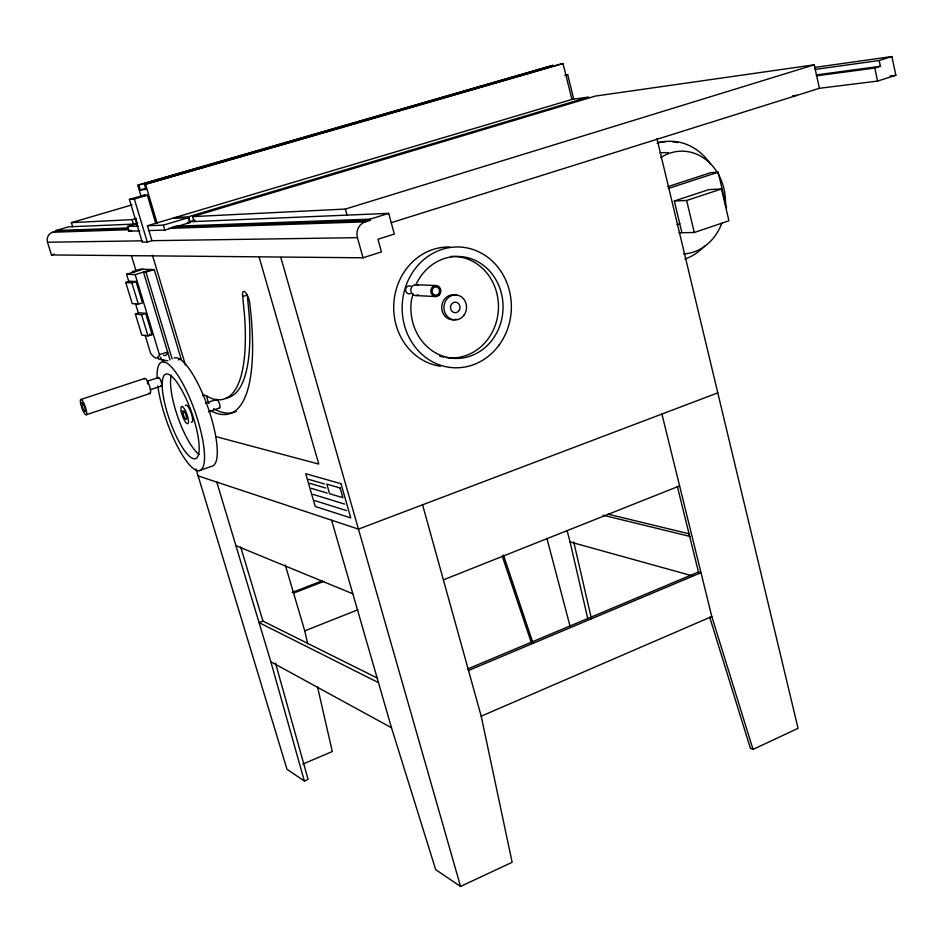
<?xml version="1.0" encoding="UTF-8"?>
<svg xmlns="http://www.w3.org/2000/svg" width="943" height="943" viewBox="0 0 943 943"><rect width="100%" height="100%" fill="white"/><g stroke="black" fill="none" stroke-linecap="round" stroke-linejoin="round"><path stroke-width="1.41" d="M413.128 293.697L411.384 300.381A51.016 46.089 -87 0 0 469.095 356.501A51.016 46.089 -87 0 0 492.765 274.873A51.016 46.089 -87 0 0 415.934 284.692M331.594 520.206L391.498 727.76L435.701 869.67L460.549 886.444L512.132 862.279L481.201 716.197L422.57 504.811M709.678 617.158L750.428 748.365L753.021 749.414L798.061 728.314L656.988 138.715M481.201 716.197L711.8 616.545L661.915 414.06M196.003 468.883L286.978 769.276L304.353 781.004L308.102 779.389L275.497 663.082M302.809 764.089L332.29 751.536L317.532 686.893M467.716 668.952L698.457 572.012L701.003 572.707L468.518 670.485M307.701 643.81L304.754 630.879L357.951 609.756M443.387 579.862L679.608 485.893M377.601 678.206L262.956 621.119L259.077 622.628L378.485 682.649M292.153 592.487L322.317 580.794M293.591 593.123L323.803 581.407M717.8 392.866L358.446 529.129L198.124 475.897M199.456 470.628L211.986 466.184A57.299 15.253 70.6 0 0 207.896 407.176A57.299 15.253 70.6 0 0 174.101 358.081M208.486 411.796L219.601 408.001M678.984 232.744L694.272 232.508L728.915 220.78L721.489 188.965L708.888 189.602L674.328 201L681.895 232.697M205.48 403.215L216.607 399.431M676.98 224.587L679.738 223.668M150.373 389.683L161.548 385.958M86.367 414.72L150.22 393.396M147.179 381.255L158.365 377.554M80.638 399.573L144.55 378.461M674.328 201L686.657 200.47L721.489 188.965M178.404 359.849L181.127 358.953L154.251 269.592L140.472 269.168L132.315 271.667L134.802 271.761M667.939 186.62L710.704 172.687L718.189 172.192L726.534 207.967M668.304 188.482L718.189 172.192M145.128 335.248L150.609 353.26A29.374 7.568 71.3 0 0 159.438 354.698L167.63 352.034A29.316 7.674 71.3 0 1 163.575 355.252M148.004 335.908L152.118 334.588L145.694 313.394L139.47 312.77L135.379 314.066L141.768 335.06L148.004 335.908L141.556 314.703L135.379 314.066M202.769 395.765A7.721 2.11 70.7 0 1 204.419 395.117L211.727 398.524A211.951 59.008 72.4 0 0 244.591 316.153L242.728 296.538L247.302 295.076L249.129 314.679A211.751 59.385 72.4 0 1 226.202 398.111M128.071 228.725L56.108 231.235L52.714 232.237A8.122 7.909 57.3 0 0 47.515 242.233L51.476 254.94L363.008 257.793L381.432 251.899L377.966 239.251L394.327 234.076L388.693 213.366L189.449 221.758L188.011 216.866L176.565 217.432M391.286 222.678L819.42 88.3L877.579 81.074L895.85 75.287L891.901 56.556L814.634 67.436M141.556 314.703L145.694 313.394M138.362 304.165L142.499 302.856L136.028 281.509L129.886 281.203L125.761 282.476L132.209 303.622L138.362 304.165L131.867 282.806L125.761 282.476M816.673 75.817L874.798 68.026L880.408 66.269L879.182 60.517L891.901 56.556M175.115 226.226L370.069 219.165L388.693 213.366M168.667 228.371L365.342 221.829L370.375 220.261L370.069 219.165M131.867 282.806L136.028 281.509M129.12 282.594L126.598 274.283L142.982 269.25M194.069 221.558L192.62 216.631L345.409 209.063L814.257 64.808L819.42 88.3M126.598 274.283L135.167 274.625L151.764 269.509M170.011 359.896L143.477 272.067L145.941 272.15L154.251 269.592M145.128 194.836L129.391 199.433L142.263 242.151L147.285 242.092L151.917 240.689L357.444 237.66A12.778 11.74 86.6 0 1 365.342 221.829M189.449 221.758L195.095 220.061M148.888 230.575L164.86 230.08L190.203 222.477L188.753 217.55L173.724 218.281M137.265 223.609L127.458 226.532L128.861 231.2L131.655 230.363M151.917 240.689L147.438 225.754L571.929 99.428L588.691 97.035L188.011 216.866M51.476 254.94L54.246 254.115M147.438 225.754L163.387 225.141L188.753 217.55M192.62 216.631L595.422 96.068L814.257 64.808M72.623 226.674L71.385 222.642L132.091 219.636L136.334 218.375M137.678 222.854L133.446 224.116L132.091 219.636M565.116 75.393L567.686 74.65L573.698 98.921M71.385 222.642L132.055 204.867M56.108 231.235L55.896 230.552L68.485 226.85L136.028 224.01M129.391 199.433L134.342 199.02L147.344 195.225L155.736 223.279M137.749 185.252L552.846 65.373L137.749 185.252L140.908 195.779L147.344 195.225M138.869 185.134L140.307 189.944L146 189.402L144.538 184.545L561.474 63.829L563.042 63.546L571.929 99.428M144.538 184.545L563.042 63.546M140.307 189.944L145.953 188.305M565.128 75.075L567.686 74.65M815.094 69.44L879.182 60.517M816.284 74.921L880.408 66.269M890.015 76.029L895.85 75.287M792.662 95.856L797.012 95.326M187.468 222.583L190.203 222.477M127.458 226.532L138.326 226.108M55.896 230.552L128.366 227.923M172.121 227.18L370.375 220.261M52.714 232.237L129.038 229.691M128.861 231.2L139.753 230.858M47.515 242.233L142.476 240.83M415.639 284.727L435.701 285.505M415.898 295.56L435.961 296.573M149.607 334.246L152.118 334.588M167.842 360.78L158.872 359.248L158.035 356.466M608.058 514.171L689.51 533.903M603.131 515.208L690.099 536.461M215.994 436.621L318.793 464.086L258.983 256.579M567.191 530.921L570.067 541.93L692.068 575.772M308.644 479.362L324.522 483.971M309.799 483.335L325.689 488.026M311.237 488.309L327.15 493.095M312.993 494.368L344.655 504.092M314.809 500.615L346.517 510.587M235.915 545.655L352.835 593.784M216.784 482.097L270.853 661.786L391.498 727.76M503.468 555.144L532.783 642.419M502.195 555.981L531.487 643.114M711.8 616.545L753.021 749.414M131.442 255.706L136.11 271.136M162.868 359.495L163.717 362.301M160.664 357.102L161.442 359.684M135.167 274.625L159.438 354.698M135.438 303.375L138.385 313.076M134.342 199.02L147.285 242.092M135.957 219.448L137.324 223.951M145.941 272.15L172.109 358.847M145.576 184.427L157.163 223.22M240.689 546.987L262.956 621.119M152.436 255.211L185.417 365.012M163.387 225.141L164.86 230.08M285.281 565.01L304.754 630.879M280.825 257.463L460.549 886.444M270.853 661.786L304.353 781.004M357.444 237.66L363.008 257.793M345.409 209.063L347.083 215.11M546.916 538.406L570.15 626.541M677.428 486.788L698.457 572.012M686.657 200.47L694.272 232.508M573.757 542.001L591.414 618.679M570.067 541.93L587.772 618.643M874.798 68.026L877.579 81.074M185.394 405.584A9.1 2.405 70.6 0 1 191.17 412.904A9.1 2.405 70.6 0 1 191.205 422.146M657.094 143.277A60.152 51.299 -89.9 0 1 710.444 164.035M704.539 246.135A60.152 51.299 -89.9 0 1 684.818 259.077M157.116 377.707A57.452 14.935 70.6 0 1 190.132 399.007A57.452 14.935 70.6 0 1 196.262 470.227A57.452 14.935 70.6 0 1 157.823 385.899M216.961 399.467A4.538 1.261 70.7 0 1 219.648 404.429A4.538 1.261 70.7 0 1 219.236 407.954M216.206 400.209A4.538 1.261 70.7 0 1 216.348 399.679M410.323 293.709A4.031 3.678 -88.6 0 1 405.608 289.454A4.031 3.678 -88.6 0 1 411.018 286.307M659.911 152.955A50.651 43.26 -89.9 0 1 668.422 152.742M660.678 157.611A51.394 43.708 -89.8 0 1 704.857 158.837A51.394 43.708 -89.8 0 1 725.497 204.761M721.831 223.208A51.394 43.708 -89.8 0 1 683.628 253.903M418.35 294.746A5.422 4.939 -88.5 0 1 412.056 293.756A5.422 4.939 -88.5 0 1 411.891 286.79A5.422 4.939 -88.5 0 1 418.126 285.364M671.887 141.674A60.034 51.217 -90 0 1 677.569 142.57M657.566 142.711A60.034 51.217 -90 0 1 666.112 141.521M242.728 296.538A8.723 2.652 71.6 0 1 245.581 292.566A8.723 2.652 71.6 0 1 249.978 305.108A228.241 63.582 72.4 0 1 210.843 410.818M199.221 454.491A44.722 11.811 70.6 0 1 177.897 417.289A44.722 11.811 70.6 0 1 171.367 375.114M456.223 319.206A12.483 11.292 -87 0 1 441.713 307.17A12.483 11.292 -87 0 1 456.648 295.43M440.522 366.214A59.857 54.199 -87.1 0 1 393.891 302.397A59.857 54.199 -87.1 0 1 449.67 247.019M236.186 411.431A228.029 63.994 72.4 0 1 213.672 408.72M208.922 403.569A7.721 2.122 70.7 0 1 206.812 395.706M450.565 256.484A50.769 45.924 -87 0 1 498.411 309.08A50.769 45.924 -87 0 1 446.157 357.503M443.54 357.043A50.769 45.924 -87 0 1 439.627 356.03M158.118 378.544A4.526 1.155 70.9 0 1 159.638 378.402A4.526 1.155 70.9 0 1 161.689 383.813A4.526 1.155 70.9 0 1 160.876 385.817M147.367 383.082A4.538 1.132 70.8 0 1 147.839 384.025M144.244 379.11A8.039 2.004 70.8 0 1 149.336 385.416A8.039 2.004 70.8 0 1 149.041 393.137M340.977 483.712L305.721 473.704L315.233 506.485L350.772 517.919L340.977 483.712M340.105 487.955L326.82 484.113L329.579 493.719L342.91 497.715L340.105 487.955M439.473 294.829A5.54 5.033 -88.2 0 0 437.01 285.646A5.54 5.033 -88.2 0 0 431.01 292.636A5.54 5.033 -88.2 0 0 439.473 294.829M182.942 413.27A4.574 1.202 70.6 0 0 186.195 419.423A4.574 1.202 70.6 0 0 184.922 412.633A4.574 1.202 70.6 0 0 182.942 413.27M181.221 411.419A9.112 2.381 70.6 0 0 187.704 423.702A9.112 2.381 70.6 0 0 185.158 410.181A9.112 2.381 70.6 0 0 181.221 411.419M163.54 397.663A44.792 11.646 70.6 0 0 195.284 458.734A44.792 11.646 70.6 0 0 183.213 392.795A44.792 11.646 70.6 0 0 163.54 397.663M458.982 310.683A5.281 4.774 -87 0 0 455.976 302.196A5.281 4.774 -87 0 0 450.801 309.398A5.281 4.774 -87 0 0 458.982 310.683M464.05 315.151A12.518 11.316 -87 0 0 456.954 295.041A12.518 11.316 -87 0 0 444.683 312.074A12.518 11.316 -87 0 0 464.05 315.151M498.965 345.232A60.435 54.6 -87 0 0 465.689 247.679A60.435 54.6 -87 0 0 405.643 329.248A60.435 54.6 -87 0 0 498.965 345.232M80.509 402.779A8.145 1.78 70.7 0 0 85.919 414.826A8.145 1.78 70.7 0 0 84.104 403.828A8.145 1.78 70.7 0 0 80.509 402.779M81.817 404.688A4.597 1.002 70.7 0 0 84.87 411.478A4.597 1.002 70.7 0 0 83.844 405.266A4.597 1.002 70.7 0 0 81.817 404.688M438.554 293.874A4.149 3.76 -88.2 0 0 436.715 287.002A4.149 3.76 -88.2 0 0 432.224 292.236A4.149 3.76 -88.2 0 0 438.554 293.874"/></g></svg>
